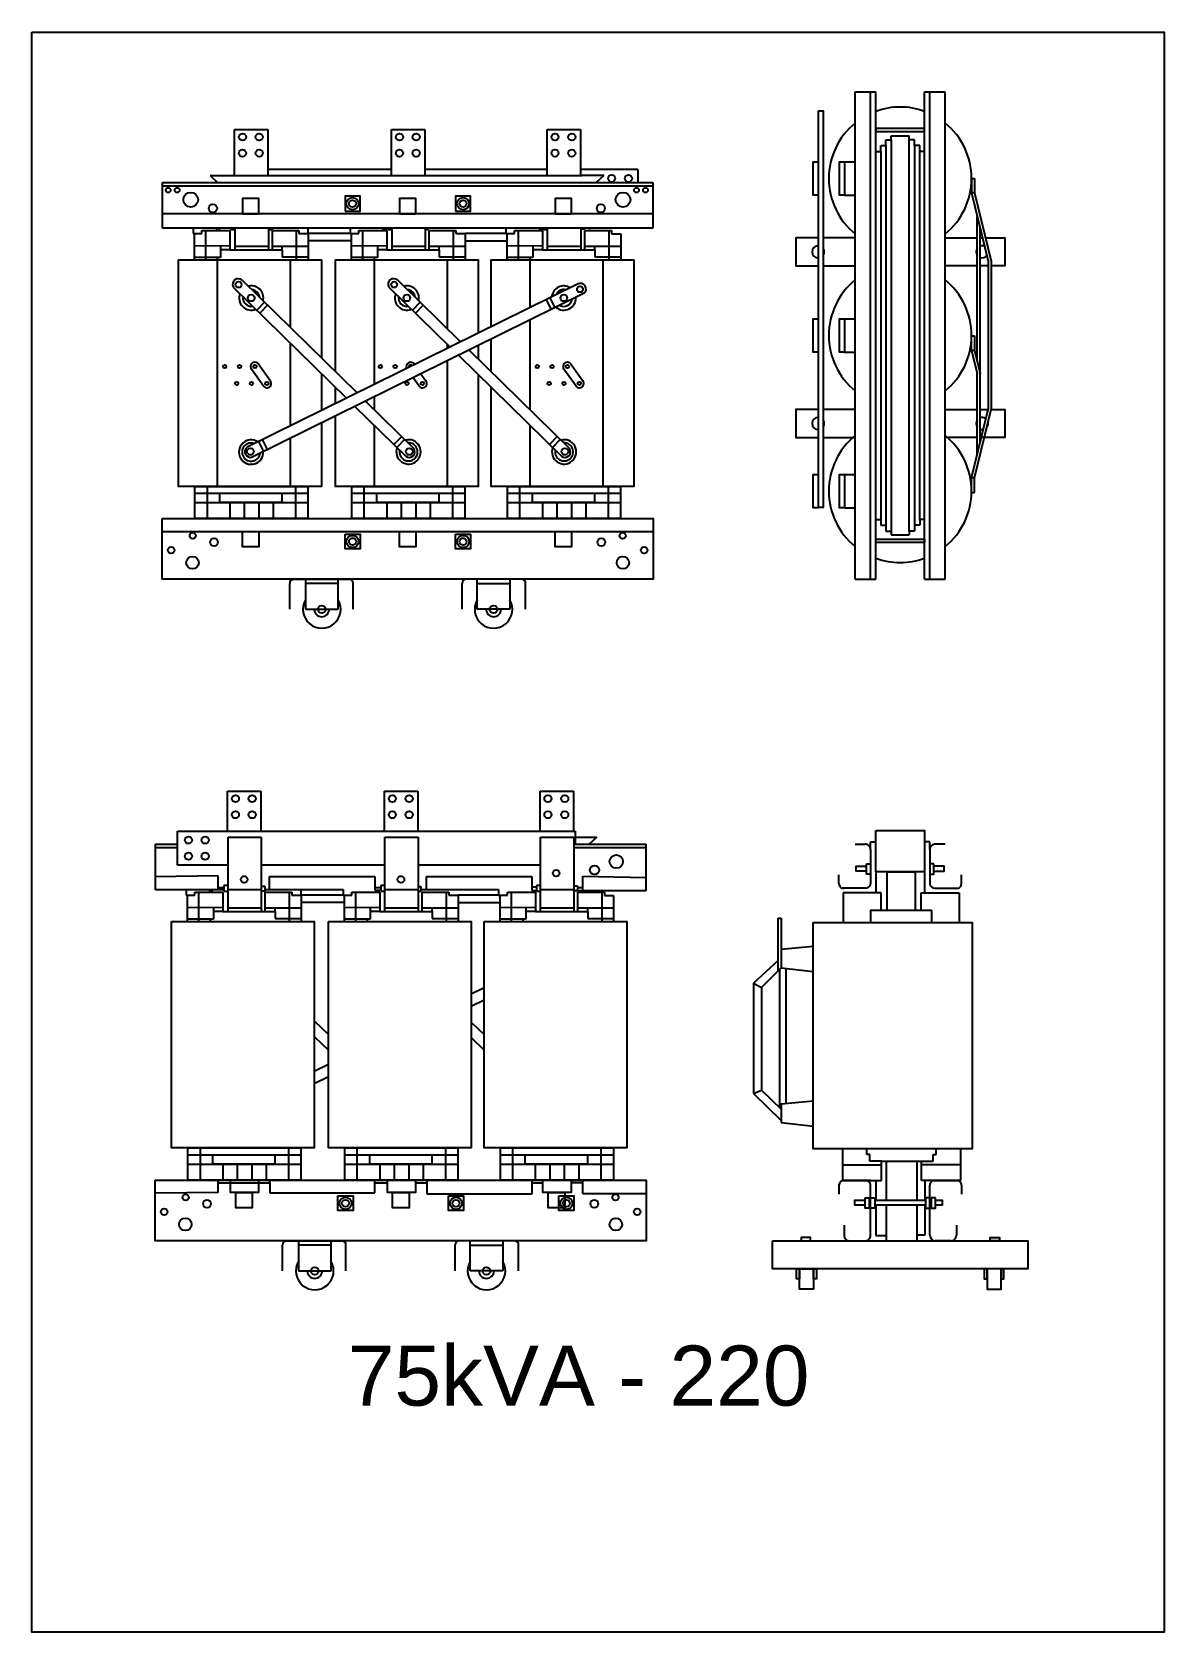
# Model space of a CAD drawing. Header units: millimetres. Extents: x 18098 to 54149, y 8095 to 18524.
# Drawn here: x 18098 to 20425, y 15236 to 18524 of the extents above; entities that cross this region are included whole.
import ezdxf

# ---------------------------------------------------------------- set-up
doc = ezdxf.new("R2010")
doc.units = ezdxf.units.MM
for name, color, linetype in [('BOBINA', 2, 'Continuous'), ('CULATRA', 1, 'Continuous'), ('DETALHE', 3, 'Continuous'), ('L1', 1, 'Continuous'), ('L2', 2, 'Continuous')]:
    doc.layers.add(name, color=color, linetype=linetype)
doc.styles.get("Standard").update_dxf_attribs({"font": 'arial.ttf'})

msp = doc.modelspace()

# ---------------------------------------------------------------- linework, layer by layer
at = {"layer": 'BOBINA'}
for points in [[(18692.7, 17720.2), (18692.7, 17589.9), (18399.1, 17589.9), (18399.1, 18055.6), (18692.7, 18055.6), (18692.7, 17853.9)], [(18721.6, 17825.6), (18721.6, 18055.6), (19015.2, 18055.6), (19015.2, 17904.7)], [(19041.4, 17917.7), (19041.4, 18055.6), (19335.1, 18055.6), (19335.1, 17589.9), (19041.4, 17589.9), (19041.4, 17721.6)], [(19041.4, 17825.6), (19041.4, 17892.2)], [(19015.2, 17879.3), (19015.2, 17851.3)], [(18692.7, 17822), (18692.7, 17791)], [(18692.7, 17791), (18692.7, 17745.6)], [(18721.6, 17759.9), (18721.6, 17793.7)], [(19015.2, 17819.3), (19015.2, 17734.5)], [(19041.4, 17721.6), (19041.4, 17793.7)], [(19015.2, 17734.5), (19015.2, 17589.9), (18721.6, 17589.9), (18721.6, 17734.5)]]:
    msp.add_lwpolyline(points, dxfattribs=at)
for points in [[(18384.6, 16695.9), (18678.2, 16695.9), (18678.2, 16230.2), (18384.6, 16230.2)], [(18707.1, 16695.9), (19000.7, 16695.9), (19000.7, 16230.2), (18707.1, 16230.2)], [(19027, 16695.9), (19320.6, 16695.9), (19320.6, 16230.2), (19027, 16230.2)], [(19703.3, 16693.4), (20030.6, 16693.4), (20030.6, 16228.6), (19703.3, 16228.6)]]:
    msp.add_lwpolyline(points, close=True, dxfattribs=at)
at = {"layer": 'CULATRA'}
for p, q in [((18463.8, 18228.4), (18479.4, 18214.6)), ((18836.9, 18241.2), (18582.9, 18241.2)), ((19156.7, 18241.2), (18905.4, 18241.2)), ((19343.3, 18241.2), (19225.3, 18241.2)), ((19273, 18228.4), (19228.9, 18228.4)), ((19273, 18228.4), (19257.4, 18214.6)), ((19343.3, 18241.2), (19343.3, 18214.6)), ((18366.4, 18120.4), (18366.4, 18214.6)), ((18366.4, 18214.6), (19373.7, 18214.6)), ((18366.4, 18207.7), (19373.7, 18207.7)), ((19373.7, 18214.6), (19373.7, 18120.4)), ((19373.7, 18150), (18366.4, 18150)), ((19373.7, 18120.4), (18366.4, 18120.4)), ((18429.3, 18120.4), (18429.3, 18109.4)), ((18477.4, 18120.4), (18477.4, 18115.4)), ((18482.3, 18120.4), (18482.3, 18115.4)), ((18506.9, 18120.4), (18506.9, 18117.8)), ((18506.9, 18117.8), (18515.3, 18117.8)), ((18590.8, 18117.4), (18583.8, 18117.4)), ((18590.8, 18120.4), (18590.8, 18117.4)), ((18665.5, 18109.4), (18665.5, 18121.1)), ((18751.8, 18120.4), (18751.8, 18109.4)), ((18817.4, 18120.4), (18817.4, 18119.7)), ((18817.4, 18119.7), (18829.4, 18119.7)), ((18829.4, 18120.4), (18829.4, 18117.8)), ((18829.4, 18117.8), (18837.9, 18117.8)), ((18911.6, 18120.4), (18911.6, 18117.2)), ((19071.6, 18121.1), (19071.6, 18109.4)), ((19139.7, 18120.4), (19139.7, 18119.3)), ((19139.7, 18119.3), (19149.2, 18119.3)), ((19149.2, 18120.4), (19149.2, 18117.8)), ((19149.2, 18117.8), (19157.7, 18117.8)), ((19233.4, 18118.1), (19226.1, 18118.1)), ((19233.4, 18120.4), (19233.4, 18118.1)), ((19244.3, 18118.2), (19244.3, 18120.4)), ((18429.3, 18109.4), (18432.2, 18109.4)), ((18751.8, 18109.4), (18665.5, 18109.4)), ((18665.5, 18094.9), (18754.7, 18094.9)), ((18751.8, 18109.4), (18754.7, 18109.4)), ((18911.6, 18117.2), (18906.3, 18117.2)), ((19071.6, 18109.4), (18988.1, 18109.4)), ((18988.1, 18094.2), (19074.5, 18094.2)), ((19071.6, 18109.4), (19074.5, 18109.4)), ((18478.6, 18055.6), (18478.6, 17589.9)), ((18628.6, 18055.6), (18628.6, 17916.7)), ((18801.1, 18055.6), (18801.1, 17840.1)), ((18951.2, 18055.6), (18951.2, 17914)), ((19121, 18055.6), (19121, 17956.9)), ((19271, 18055.6), (19271, 17589.9)), ((18511.7, 17999.3), (18744.5, 17771.2)), ((18529.7, 18013.5), (18766.2, 17781.9)), ((19220.3, 18005.9), (18540.2, 17670.4)), ((19233, 17986.7), (18550.8, 17650.2)), ((18831.5, 17999.3), (18957.2, 17876.1)), ((18849.6, 18013.5), (18978.9, 17886.8)), ((18575.8, 17968.4), (18559.8, 17952.1)), ((18582, 17962.3), (18566.1, 17946)), ((18895.6, 17968.4), (18879.7, 17952.1)), ((18901.8, 17962.3), (18885.9, 17946)), ((19154.7, 17973.4), (19164.8, 17953)), ((19162.4, 17977.3), (19172.6, 17956.8)), ((19121, 17931.4), (19121, 17747.7)), ((18628.6, 17884.7), (18628.6, 17728.3)), ((18951.2, 17882.1), (18951.2, 17873.1)), ((18974.5, 17859.2), (19186.1, 17652)), ((18996.2, 17869.9), (19202.4, 17667.9)), ((18573.7, 17795.6), (18548.8, 17830.7)), ((18562.6, 17842.2), (18587.9, 17806.6)), ((18801.1, 17840.1), (18801.1, 17799.1)), ((18882.4, 17842.2), (18884, 17840)), ((18951.2, 17847.7), (18951.2, 17730.9)), ((19216.1, 17795.6), (19191.2, 17830.7)), ((19205, 17842.2), (19230.3, 17806.6)), ((18893.5, 17795.6), (18881.1, 17813.1)), ((18897.4, 17821.2), (18907.7, 17806.6)), ((18783.5, 17765), (18882.6, 17667.9)), ((18785.7, 17766.1), (18785.7, 17762.9)), ((18801.1, 17773.7), (18801.1, 17747.7)), ((18628.6, 17728.3), (18628.6, 17714.1)), ((18761.8, 17754.3), (18866.3, 17652)), ((18951.2, 17730.9), (18951.2, 17589.9)), ((18801.1, 17715.8), (18801.1, 17589.9)), ((18857.9, 17692.1), (18841.9, 17675.8)), ((19121, 17715.8), (19121, 17682.3)), ((19177.7, 17692.1), (19161.7, 17675.8)), ((18563.6, 17682.1), (18573.8, 17661.7)), ((18571.2, 17685.9), (18581.4, 17665.5)), ((18628.6, 17688.6), (18628.6, 17589.9)), ((18863.9, 17686.2), (18848, 17669.9)), ((19121, 17682.3), (19121, 17589.9)), ((19183.7, 17686.2), (19167.8, 17669.9)), ((18365.3, 17497.3), (19374.9, 17497.3)), ((18660, 17398.9), (18660, 17337.3)), ((18727.3, 17337.3), (18727.3, 17398.9)), ((19012.9, 17337.3), (19012.9, 17398.9)), ((19080.2, 17398.9), (19080.2, 17337.3)), ((18727.3, 17390.5), (18660, 17390.5)), ((19012.9, 17390.5), (19080.2, 17390.5)), ((18660, 17337.3), (18727.3, 17337.3)), ((19080.2, 17337.3), (19012.9, 17337.3)), ((19214.4, 16881.5), (19214.4, 16854.9)), ((19214.4, 16868.7), (19258.6, 16868.7)), ((19258.6, 16868.7), (19242.9, 16854.9)), ((18351.9, 16760.7), (18351.9, 16854.9)), ((18351.9, 16854.9), (18396.9, 16854.9)), ((18351.9, 16848), (18396.9, 16848)), ((19211.7, 16854.9), (19359.3, 16854.9)), ((19211.7, 16848), (19359.3, 16848)), ((19359.3, 16854.9), (19359.3, 16758.5)), ((18569.3, 16811.9), (18823.4, 16811.9)), ((18891.8, 16811.9), (19143.2, 16811.9)), ((18351.9, 16788), (18480.1, 16790.2)), ((18480.1, 16790.2), (18480.1, 16760.7)), ((18500.8, 16769.3), (18492.4, 16769.3)), ((18492.4, 16769.3), (18492.4, 16758.1)), ((18585.9, 16761.4), (18585.9, 16788.1)), ((18585.9, 16788.1), (18802.9, 16788.1)), ((18802.9, 16788.1), (18802.9, 16760)), ((18823.4, 16769.3), (18814.9, 16769.3)), ((18814.9, 16769.3), (18814.9, 16758.1)), ((18908.6, 16761.4), (18908.6, 16787.8)), ((18908.6, 16787.8), (19125.3, 16787.8)), ((19125.3, 16787.8), (19125.3, 16759.6)), ((19143.2, 16769.3), (19134.7, 16769.3)), ((19134.7, 16769.3), (19134.7, 16758.1)), ((19229.8, 16758.5), (19229.8, 16788.9)), ((19229.8, 16788.9), (19359.3, 16785.8)), ((18492.4, 16760.7), (18351.9, 16760.7)), ((18414.8, 16760.7), (18414.8, 16749.7)), ((18414.8, 16749.7), (18417.7, 16749.7)), ((18462.9, 16760.7), (18462.9, 16755.7)), ((18467.8, 16760.7), (18467.8, 16755.7)), ((18480.1, 16765.6), (18492.4, 16765.6)), ((18492.4, 16758.1), (18500.8, 16758.1)), ((18569.3, 16768.3), (18576.3, 16768.3)), ((18576.3, 16757.7), (18569.3, 16757.7)), ((18576.3, 16768.3), (18576.3, 16757.7)), ((18576.3, 16761.4), (18737.3, 16761.4)), ((18651, 16749.7), (18651, 16761.4)), ((18737.3, 16749.7), (18651, 16749.7)), ((18737.3, 16761.4), (18737.3, 16749.7)), ((18737.3, 16749.7), (18740.2, 16749.7)), ((18802.9, 16765.6), (18814.9, 16765.6)), ((18802.9, 16760), (18814.9, 16760)), ((18814.9, 16758.1), (18823.4, 16758.1)), ((18891.8, 16767.9), (18897.2, 16767.9)), ((18897.2, 16757.5), (18891.8, 16757.5)), ((18897.2, 16767.9), (18897.2, 16757.5)), ((18897.2, 16761.4), (19057.1, 16761.4)), ((19057.1, 16749.7), (18973.6, 16749.7)), ((19057.1, 16761.4), (19057.1, 16749.7)), ((19057.1, 16749.7), (19060, 16749.7)), ((19134.7, 16766), (19125.3, 16766)), ((19125.3, 16759.6), (19134.7, 16759.6)), ((19134.7, 16758.1), (19143.2, 16758.1)), ((19211.7, 16769), (19218.9, 16769)), ((19218.9, 16758.4), (19211.7, 16758.4)), ((19218.9, 16769), (19218.9, 16758.4)), ((19218.9, 16765.7), (19229.8, 16765.7)), ((19359.3, 16758.5), (19219.5, 16758.5)), ((18651, 16735.2), (18740.2, 16735.2)), ((18973.6, 16734.5), (19060, 16734.5)), ((19764.1, 16228.6), (19764.1, 16163.1)), ((19813.9, 16217.1), (19813.9, 16228.6)), ((19820.3, 16217.1), (19813.9, 16217.1)), ((19820.3, 16203.4), (19820.3, 16217.1)), ((19949.9, 16203.4), (19949.9, 16217.1)), ((19949.9, 16217.1), (19956.3, 16217.1)), ((19956.3, 16217.1), (19956.3, 16228.6)), ((20006.1, 16228.6), (20006.1, 16163.1)), ((19764.1, 16195.8), (19844.1, 16195.8)), ((19844.1, 16203.4), (19820.3, 16203.4)), ((19844.1, 16163.1), (19844.1, 16203.4)), ((19844.1, 16203.4), (19926.1, 16203.4)), ((19853.5, 16203.4), (19853.5, 16123.3)), ((19916.5, 16203.4), (19916.5, 16123.3)), ((19926.1, 16163.1), (19926.1, 16203.4)), ((19926.1, 16203.4), (19949.9, 16203.4)), ((20006.1, 16195.8), (19926.1, 16195.8)), ((18480.6, 16138.8), (18480.6, 16164)), ((18480.6, 16158.4), (18505.7, 16158.4)), ((18505.7, 16158.4), (18586.9, 16158.4)), ((18586.9, 16158.4), (18586.9, 16164)), ((18586.9, 16158.4), (18586.9, 16138)), ((18802.3, 16138), (18802.3, 16164)), ((18802.3, 16158.6), (18828.3, 16158.6)), ((18886.3, 16158.9), (18909.6, 16158.9)), ((18909.6, 16164), (18909.6, 16135.7)), ((19125.7, 16135.7), (19125.7, 16164)), ((19125.7, 16158.5), (19148.1, 16158.5)), ((19206.1, 16159.1), (19230, 16159.1)), ((19230, 16136.9), (19230, 16164)), ((19832.5, 16163.1), (19832.5, 16123.3)), ((19933.7, 16123.3), (19933.7, 16163.1)), ((18480.6, 16138.8), (18350.9, 16137.6)), ((18586.9, 16138), (18802.3, 16138)), ((18909.6, 16135.7), (19125.7, 16135.7)), ((19230, 16136.9), (19360.4, 16136.9)), ((19832.5, 16112.8), (19832.5, 16050.3)), ((19853.5, 16112.8), (19853.5, 16039.4)), ((19916.5, 16112.8), (19916.5, 16039.4)), ((19933.7, 16052), (19933.7, 16112.8)), ((19832.5, 16050.3), (19853.5, 16050.3)), ((19916.5, 16052), (19933.7, 16052)), ((18645.5, 16039.2), (18645.5, 15977.6)), ((18712.8, 16030.8), (18645.5, 16030.8)), ((18712.8, 15977.6), (18712.8, 16039.2)), ((18998.5, 15977.6), (18998.5, 16039.2)), ((18998.5, 16030.8), (19065.7, 16030.8)), ((19065.7, 16039.2), (19065.7, 15977.6)), ((18645.5, 15977.6), (18712.8, 15977.6)), ((19065.7, 15977.6), (18998.5, 15977.6))]:
    msp.add_line(p, q, dxfattribs=at)
for points in [[(18741.3, 18155.7), (18772.3, 18155.7), (18772.3, 18186), (18741.3, 18186)], [(18968.4, 18155.7), (18999.4, 18155.7), (18999.4, 18186), (18968.4, 18186)], [(18365.3, 17523.7), (19374.9, 17523.7), (19374.9, 17398.9), (18365.3, 17398.9)], [(18741.3, 17491.5), (18772.3, 17491.5), (18772.3, 17461.2), (18741.3, 17461.2)], [(18968.4, 17491.5), (18999.4, 17491.5), (18999.4, 17461.2), (18968.4, 17461.2)], [(18350.9, 16164), (19360.4, 16164), (19360.4, 16039.2), (18350.9, 16039.2)], [(18726.8, 16131.8), (18757.8, 16131.8), (18757.8, 16101.5), (18726.8, 16101.5)], [(18953.9, 16131.8), (18984.9, 16131.8), (18984.9, 16101.5), (18953.9, 16101.5)], [(19180.8, 16131.8), (19211.8, 16131.8), (19211.8, 16101.5), (19180.8, 16101.5)], [(19678.9, 16039.4), (19698, 16039.4), (19698, 16046.6), (19678.9, 16046.6)], [(20086.3, 16039.4), (20067.2, 16039.4), (20067.2, 16046.6), (20086.3, 16046.6)], [(19620.2, 16039.4), (20145, 16039.4), (20145, 15982.2), (19620.2, 15982.2)], [(19669.3, 15982.2), (19675.3, 15982.2), (19675.3, 15961.2), (19669.3, 15961.2)], [(19675.3, 15982.2), (19704.3, 15982.2), (19704.3, 15940.2), (19675.3, 15940.2)], [(19704.3, 15982.2), (19710.2, 15982.2), (19710.2, 15961.2), (19704.3, 15961.2)], [(20060.9, 15982.2), (20055, 15982.2), (20055, 15961.2), (20060.9, 15961.2)], [(20089.9, 15982.2), (20060.9, 15982.2), (20060.9, 15940.2), (20089.9, 15940.2)], [(20095.8, 15982.2), (20089.9, 15982.2), (20089.9, 15961.2), (20095.8, 15961.2)]]:
    msp.add_lwpolyline(points, close=True, dxfattribs=at)
for points in [[(19713.6, 18100.6), (19667.7, 18100.6), (19667.7, 18043.4), (19713.6, 18043.4)], [(19789.8, 18100.6), (19724.6, 18100.6)], [(19975.1, 18100.6), (20040.7, 18100.6)], [(20046.8, 18100.6), (20051.6, 18100.6)], [(20057.7, 18100.6), (20097.2, 18100.6), (20097.2, 18043.4), (20069.3, 18043.4)], [(19724.6, 18043.4), (19789.8, 18043.4)], [(20040.7, 18043.4), (19975.1, 18043.4)], [(20063.2, 18043.4), (20046.8, 18043.4)], [(19713.6, 17747.7), (19667.7, 17747.7), (19667.7, 17690.5), (19713.6, 17690.5)], [(19789.8, 17747.7), (19724.6, 17747.7)], [(19975.1, 17747.7), (20040.7, 17747.7)], [(20046.8, 17747.7), (20063.2, 17747.7)], [(20069.3, 17747.7), (20097.2, 17747.7), (20097.2, 17690.5), (20046.8, 17690.5)], [(19724.6, 17690.5), (19789.8, 17690.5)], [(20040.7, 17690.5), (19975.1, 17690.5)]]:
    msp.add_lwpolyline(points, dxfattribs=at)
for centre, radius in [((18377.9, 18198.5), 4.92), ((18396.3, 18198.5), 4.92), ((18424.2, 18178.9), 15.2), ((18756.8, 18170.9), 12.5), ((18983.9, 18170.9), 12.5), ((19312.6, 18178.9), 15.2), ((19340.5, 18198.5), 4.92), ((19359, 18198.5), 4.92), ((18469.7, 18161.3), 8.51), ((18756.8, 18170.9), 7.25), ((18983.9, 18170.9), 7.25), ((19267.1, 18161.3), 8.51), ((18522.5, 18004.4), 6.16), ((18842.4, 18004.4), 6.16), ((19224.3, 17994.9), 6.16), ((18548.6, 17977), 6.86), ((18868.4, 17977), 6.86), ((19191, 17977), 6.86), ((18494.1, 17836), 3.53), ((18524.4, 17836), 3.53), ((18556.1, 17836), 3.53), ((18813.9, 17836), 3.53), ((18844.3, 17836), 3.53), ((19136.5, 17836), 3.53), ((19166.8, 17836), 3.53), ((19198.5, 17836), 3.53), ((18518.6, 17801.4), 3.53), ((18548.9, 17801.4), 3.53), ((18580.6, 17801.4), 3.53), ((18868.7, 17801.4), 3.53), ((18900.4, 17801.4), 3.53), ((19160.9, 17801.4), 3.53), ((19191.3, 17801.4), 3.53), ((19223, 17801.4), 3.53), ((18547, 17661.5), 7.07), ((18873.4, 17661.5), 7.07), ((19193.2, 17661.5), 7.07), ((18428.4, 17488.4), 6.38), ((19311.8, 17488.4), 6.38), ((18384, 17458.9), 6.71), ((18472.1, 17475.3), 8.06), ((18756.8, 17476.4), 12.5), ((18756.8, 17476.4), 7.25), ((18983.9, 17476.4), 12.5), ((18983.9, 17476.4), 7.25), ((19268.2, 17475.3), 8.06), ((19356.2, 17458.9), 6.71), ((18427.7, 17433), 12.8), ((19312.5, 17433), 12.8), ((18693.6, 17337.3), 7.97), ((19046.6, 17337.3), 7.97), ((19254.2, 16801.4), 9.36), ((19298.9, 16818.9), 13.7), ((18533.8, 16782.2), 6.82), ((18856.3, 16782.2), 6.82), ((19175.3, 16795), 6.82), ((18413.9, 16128.7), 6.38), ((18457.6, 16115.6), 8.06), ((18742.3, 16116.6), 12.5), ((18742.3, 16116.6), 7.25), ((18969.4, 16116.6), 12.5), ((18969.4, 16116.6), 7.25), ((19196.3, 16116.6), 12.5), ((19196.3, 16116.6), 7.25), ((19253.7, 16115.6), 8.06), ((19297.3, 16128.7), 6.38), ((18369.5, 16099.2), 6.71), ((18413.2, 16073.3), 12.8), ((19298, 16073.3), 12.8), ((19341.7, 16099.2), 6.71), ((18679.1, 15977.6), 7.97), ((19032.1, 15977.6), 7.97)]:
    msp.add_circle(centre, radius, dxfattribs=at)
for centre, radius, start, end in [((18521.8, 18005.1), 11.6, 46.642, 210.024), ((18548.6, 17977), 24.9, 159.0021, 292.1868), ((18548.6, 17977), 24.9, 159.0021, 292.1868), ((18548.6, 17977), 24.9, 346.7722, 104.4167), ((18548.6, 17977), 24.9, 346.7722, 104.4167), ((18548.6, 17977), 17.2, 4.2638, 86.9251), ((18841.6, 18005.1), 11.6, 46.642, 210.024), ((18868.4, 17977), 24.9, 159.0021, 292.1868), ((18868.4, 17977), 24.9, 159.0021, 292.1868), ((18868.4, 17977), 24.9, 346.7722, 104.4167), ((18868.4, 17977), 24.9, 346.7722, 104.4167), ((18868.4, 17977), 17.2, 4.2638, 86.9251), ((19191, 17977), 24.9, 57.4747, 175.1192), ((19191, 17977), 24.9, 57.4747, 175.1192), ((19191, 17977), 17.2, 74.9663, 157.6276), ((19225.2, 17995.3), 11.6, 311.8674, 115.2494), ((18548.6, 17977), 17.2, 170.7808, 280.4081), ((18868.4, 17977), 17.2, 170.7808, 280.4081), ((19191, 17977), 24.9, 229.7046, 2.8893), ((19191, 17977), 24.9, 229.7046, 2.8893), ((19191, 17977), 17.2, 241.4833, 351.1106), ((18556.1, 17836), 9, 26.9095, 215.3387), ((18876, 17836), 9, 26.9095, 205.7743), ((18876, 17836), 3.53, 27.4774, 205.0295), ((19198.5, 17836), 9, 26.9095, 215.3387), ((18580.6, 17801.4), 9, 210.637, 35.4323), ((18900.4, 17801.4), 9, 210.637, 35.4323), ((19223, 17801.4), 9, 210.637, 35.4323), ((18548.3, 17660.3), 25.1, 56.8542, 2.7277), ((18548.3, 17660.3), 18.7, 69.111, 353.8189), ((18546.8, 17661), 11.5, 124.871, 290.4644), ((18871.8, 17660.8), 25.1, 159.3603, 105.2339), ((18871.8, 17660.8), 18.7, 168.2691, 92.9771), ((18873.4, 17661), 11.5, 231.6236, 37.217), ((19191.6, 17660.8), 25.1, 159.3603, 105.2339), ((19191.6, 17660.8), 18.7, 168.2691, 92.9771), ((19193.3, 17661), 11.5, 231.6236, 37.217), ((18693.6, 17337.3), 38.8, 150.1435, 29.8565), ((18693.6, 17337.3), 15.3, 180, 0), ((19046.6, 17337.3), 38.8, 150.1435, 29.8565), ((19046.6, 17337.3), 15.3, 180, 0), ((18679.1, 15977.6), 38.8, 150.1435, 29.8565), ((19032.1, 15977.6), 38.8, 150.1435, 29.8565), ((18679.1, 15977.6), 15.3, 180, 0), ((19032.1, 15977.6), 15.3, 180, 0)]:
    msp.add_arc(centre, radius, start, end, dxfattribs=at)
at = {"layer": 'DETALHE'}
for p, q in [((18634.4, 17398.9), (18751, 17398.9)), ((19105.8, 17398.9), (18989.3, 17398.9)), ((18627.6, 17337.8), (18627.6, 17390.6)), ((18757.8, 17337.8), (18757.8, 17390.6)), ((18982.4, 17337.8), (18982.4, 17390.6)), ((19112.6, 17337.8), (19112.6, 17390.6)), ((19789.8, 16854.9), (19810.7, 16854.9)), ((19821.7, 16843.3), (19821.7, 16773.2)), ((19943.1, 16843.3), (19943.1, 16773.2)), ((19975.1, 16854.9), (19954.1, 16854.9)), ((19756.6, 16773.2), (19756.6, 16791.7)), ((20008.3, 16773.2), (20008.3, 16791.7)), ((19811.2, 16764), (19764.1, 16764)), ((19953.6, 16764), (20000.7, 16764)), ((19756.6, 16153.9), (19756.6, 16135.4)), ((19764.1, 16163.1), (19844.1, 16163.1)), ((19821.7, 16163.1), (19764.1, 16163.1)), ((19821.7, 16051), (19821.7, 16153.9)), ((20006.1, 16163.1), (19926.1, 16163.1)), ((20001, 16163.1), (19926.1, 16163.1)), ((19943.5, 16163.1), (20001, 16163.1)), ((19943.5, 16051), (19943.5, 16153.9)), ((20008.6, 16153.9), (20008.6, 16135.4)), ((19767.1, 16071.5), (19767.1, 16051)), ((19998, 16071.5), (19998, 16051)), ((18613.1, 15978.1), (18613.1, 16030.9)), ((18619.9, 16039.2), (18736.5, 16039.2)), ((18743.3, 15978.1), (18743.3, 16030.9)), ((18967.9, 15978.1), (18967.9, 16030.9)), ((19091.3, 16039.2), (18974.8, 16039.2)), ((19098.1, 15978.1), (19098.1, 16030.9)), ((19778.1, 16039.4), (19810.7, 16039.4)), ((19987.1, 16039.4), (19954.4, 16039.4))]:
    msp.add_line(p, q, dxfattribs=at)
for centre, radius, start, end in [((18636.1, 17390.6), 8.47, 101.207, 180), ((18749.3, 17390.6), 8.47, 0, 78.793), ((18990.9, 17390.6), 8.47, 101.207, 180), ((19104.1, 17390.6), 8.47, 0, 78.793), ((19810.1, 16843.3), 11.6, 0, 93.3125), ((19954.8, 16843.3), 11.6, 86.6875, 180), ((19765.9, 16773.2), 9.28, 180, 277.5762), ((19811.2, 16774.6), 10.6, 269.8365, 352.5873), ((19953.6, 16774.6), 10.6, 187.4127, 270.1635), ((19999, 16773.2), 9.28, 262.4238, 0), ((19765.9, 16153.9), 9.28, 82.4238, 180), ((19812.4, 16153.9), 9.28, 0, 97.5762), ((19952.7, 16153.9), 9.28, 82.4238, 180), ((19999.3, 16153.9), 9.28, 0, 97.5762), ((19778.7, 16051), 11.6, 180, 273.3125), ((19810.1, 16051), 11.6, 266.6875, 0), ((19955.1, 16051), 11.6, 180, 273.3125), ((19986.4, 16051), 11.6, 266.6875, 0), ((18621.6, 16030.9), 8.47, 101.207, 180), ((18734.8, 16030.9), 8.47, 0, 78.793), ((18976.4, 16030.9), 8.47, 101.207, 180), ((19089.7, 16030.9), 8.47, 0, 78.793)]:
    msp.add_arc(centre, radius, start, end, dxfattribs=at)
at = {"layer": 'L1'}
for p, q in [((19789.8, 17399.5), (19789.8, 18400.7)), ((19789.8, 18400.7), (19832.2, 18400.7)), ((19821.7, 17399.5), (19821.7, 18400.7)), ((19832.2, 17399.5), (19832.2, 18400.7)), ((19932.6, 17399.5), (19932.6, 18400.7)), ((19932.6, 18400.7), (19975.1, 18400.7)), ((19943.1, 17399.5), (19943.1, 18400.7)), ((19975.1, 17399.5), (19975.1, 18400.7)), ((18514.4, 18228.4), (18514.4, 18323.5)), ((18514.4, 18323.5), (18582.9, 18323.5)), ((18582.9, 18323.5), (18582.9, 18228.4)), ((18836.9, 18228.4), (18836.9, 18323.5)), ((18836.9, 18323.5), (18905.4, 18323.5)), ((18905.4, 18323.5), (18905.4, 18228.4)), ((19156.7, 18228.4), (19156.7, 18323.5)), ((19156.7, 18323.5), (19225.3, 18323.5)), ((19225.3, 18323.5), (19225.3, 18228.4)), ((19842.4, 18278.3), (19842.4, 18290.3)), ((19842.4, 18290.3), (19853.2, 18290.3)), ((19853.2, 18290.3), (19853.2, 18302.3)), ((19853.2, 18302.3), (19864, 18302.3)), ((19853.2, 18290.3), (19853.2, 17509.8)), ((19864, 18302.3), (19864, 18309.9)), ((19864, 18309.9), (19900.9, 18309.9)), ((19864, 18302.3), (19864, 17497.8)), ((19900.9, 18302.3), (19900.9, 18309.9)), ((19911.7, 18302.3), (19900.9, 18302.3)), ((19900.9, 17497.8), (19900.9, 18302.3)), ((19911.7, 18290.3), (19911.7, 18302.3)), ((19922.5, 18290.3), (19911.7, 18290.3)), ((19911.7, 18290.3), (19911.7, 17509.8)), ((19922.5, 18278.3), (19922.5, 18290.3)), ((19768.3, 18256.8), (19789.8, 18256.8)), ((19832, 18278.3), (19842.4, 18278.3)), ((19842.4, 18278.3), (19842.4, 17521.9)), ((19932.8, 18278.3), (19922.5, 18278.3)), ((19922.5, 17521.9), (19922.5, 18278.3)), ((18463.8, 18228.4), (19228.9, 18228.4)), ((20029.2, 18222.6), (20029.2, 18193.1)), ((20029.2, 18222.6), (20035.3, 18222.6)), ((20035.3, 18222.6), (20035.3, 18193.1)), ((19768.3, 18188.4), (19789.8, 18188.4)), ((20029.2, 18193.1), (20063.2, 18052.6)), ((20035.3, 18193.1), (20029.2, 18193.1)), ((20035.3, 18193.1), (20069.3, 18052.4)), ((18515.3, 18076.2), (18515.3, 18120.4)), ((18583.8, 18120.4), (18583.8, 18076.2)), ((18837.9, 18076.2), (18837.9, 18120.4)), ((18906.3, 18120.4), (18906.3, 18076.2)), ((19157.7, 18076.2), (19157.7, 18120.4)), ((19226.1, 18120.4), (19226.1, 18076.2)), ((20040.7, 17847.2), (20040.7, 18144.5)), ((20046.8, 17821.8), (20046.8, 18120.2)), ((18432.2, 18055.6), (18432.2, 18109.4)), ((18432.2, 18109.4), (18447.2, 18109.4)), ((18432.2, 18083.9), (18504.7, 18085.1)), ((18447.2, 18109.4), (18447.2, 18115.4)), ((18447.2, 18115.4), (18504.7, 18115.4)), ((18447.2, 18109.4), (18447.2, 18109.4)), ((18454.7, 18115.4), (18454.7, 18055.6)), ((18485.2, 18084.7), (18485.2, 18060.4)), ((18504.7, 18115.4), (18504.7, 18109.4)), ((18504.7, 18109.4), (18504.7, 18076.2)), ((18592, 18076.2), (18592, 18115.7)), ((18592, 18115.7), (18646.6, 18115.7)), ((18641.1, 18115.7), (18641.1, 18055.6)), ((18646.6, 18115.7), (18646.6, 18109.4)), ((18646.6, 18109.4), (18665.5, 18109.4)), ((18665.5, 18109.4), (18665.5, 18055.6)), ((18754.7, 18055.6), (18754.7, 18109.4)), ((18754.7, 18109.4), (18769.8, 18109.4)), ((18754.7, 18083.9), (18827.3, 18085.1)), ((18769.8, 18109.4), (18769.8, 18115.4)), ((18769.8, 18115.4), (18827.3, 18115.4)), ((18769.8, 18109.4), (18769.8, 18109.4)), ((18777.3, 18115.4), (18777.3, 18055.6)), ((18807.8, 18084.7), (18807.8, 18060.4)), ((18827.3, 18115.4), (18827.3, 18109.4)), ((18827.3, 18109.4), (18827.3, 18076.2)), ((18914.5, 18073.9), (18914.5, 18115.7)), ((18914.5, 18115.7), (18969.2, 18115.7)), ((18963.6, 18115.7), (18963.6, 18055.6)), ((18969.2, 18115.7), (18969.2, 18109.4)), ((18969.2, 18109.4), (18988.1, 18109.4)), ((18988.1, 18109.4), (18988.1, 18055.6)), ((19074.5, 18055.6), (19074.5, 18109.4)), ((19074.5, 18109.4), (19089.6, 18109.4)), ((19074.5, 18083.9), (19147.1, 18085.1)), ((19089.6, 18109.4), (19089.6, 18115.4)), ((19089.6, 18115.4), (19147.1, 18115.4)), ((19089.6, 18109.4), (19089.6, 18109.4)), ((19097.1, 18115.4), (19097.1, 18055.6)), ((19127.6, 18084.7), (19127.6, 18060.4)), ((19147.1, 18115.4), (19147.1, 18109.4)), ((19147.1, 18109.4), (19147.1, 18076.2)), ((19234.3, 18073.9), (19234.3, 18115.7)), ((19234.3, 18115.7), (19289, 18115.7)), ((19283.4, 18115.7), (19283.4, 18055.6)), ((19289, 18115.7), (19289, 18108.8)), ((19289, 18108.8), (19307.9, 18108.8)), ((19307.9, 18108.8), (19307.9, 18055.6)), ((18485.2, 18060.4), (18432.2, 18060.4)), ((18478.6, 18060.4), (18478.6, 18055.6)), ((18504.7, 18076.2), (18485.2, 18076.2)), ((18504.7, 18076.2), (18612.3, 18076.2)), ((18515.3, 18083.7), (18583.8, 18083.7)), ((18592, 18083.8), (18665.5, 18083.8)), ((18612.3, 18076.2), (18612.3, 18083.8)), ((18612.3, 18076.2), (18612.3, 18061.6)), ((18612.3, 18061.6), (18665.5, 18061.6)), ((18807.8, 18060.4), (18754.7, 18060.4)), ((18801.1, 18060.4), (18801.1, 18055.6)), ((18827.3, 18076.2), (18807.8, 18076.2)), ((18827.3, 18076.2), (18934.8, 18076.2)), ((18837.9, 18083.7), (18906.3, 18083.7)), ((18914.5, 18083.8), (18988.1, 18083.8)), ((18934.8, 18076.2), (18934.8, 18083.8)), ((18934.8, 18076.2), (18934.8, 18061.6)), ((18934.8, 18061.6), (18988.1, 18061.6)), ((19127.6, 18060.4), (19074.5, 18060.4)), ((19121, 18060.4), (19121, 18055.6)), ((19147.1, 18076.2), (19127.6, 18076.2)), ((19147.1, 18076.2), (19254.7, 18076.2)), ((19157.7, 18083.7), (19226.1, 18083.7)), ((19234.3, 18083.8), (19307.9, 18083.8)), ((19254.7, 18076.2), (19254.7, 18083.8)), ((19254.7, 18076.2), (19254.7, 18061.6)), ((19254.7, 18061.6), (19307.9, 18061.6)), ((20063.2, 18052.6), (20063.2, 17747.6)), ((20069.3, 18052.4), (20069.3, 17747.8)), ((19768.3, 17934.3), (19789.8, 17934.3)), ((20029.2, 17869.4), (20029.2, 17898.9)), ((20029.2, 17898.9), (20035.3, 17898.9)), ((20035.3, 17898.9), (20035.3, 17869.4)), ((19768.3, 17865.8), (19789.8, 17865.8)), ((20029.2, 17869.4), (20040.7, 17821.9)), ((20035.3, 17869.4), (20029.2, 17869.4)), ((20035.3, 17869.4), (20046.8, 17821.8)), ((20040.7, 17654.5), (20040.7, 17821.9)), ((20046.8, 17680), (20046.8, 17821.8)), ((20029.2, 17607.1), (20063.2, 17747.6)), ((20035.3, 17607.1), (20069.3, 17747.8)), ((19768.3, 17614.5), (19789.8, 17614.5)), ((20029.2, 17577.5), (20029.2, 17607.1)), ((20035.3, 17607.1), (20029.2, 17607.1)), ((20035.3, 17577.5), (20035.3, 17607.1)), ((18432.8, 17576), (18665.2, 17576)), ((18755.4, 17576), (18987.7, 17576)), ((19075.2, 17576), (19307.6, 17576)), ((20029.2, 17577.5), (20035.3, 17577.5)), ((18432.8, 17556.8), (18665.2, 17556.8)), ((18504.5, 17556.8), (18504.5, 17523.7)), ((18534.3, 17556.8), (18534.3, 17523.7)), ((18564.1, 17556.8), (18564.1, 17523.7)), ((18593.9, 17556.8), (18593.9, 17523.7)), ((18755.4, 17556.8), (18987.7, 17556.8)), ((18827, 17556.8), (18827, 17523.7)), ((18856.9, 17556.8), (18856.9, 17523.7)), ((18886.7, 17556.8), (18886.7, 17523.7)), ((18916.5, 17556.8), (18916.5, 17523.7)), ((19075.2, 17556.8), (19307.6, 17556.8)), ((19146.9, 17556.8), (19146.9, 17523.7)), ((19176.7, 17556.8), (19176.7, 17523.7)), ((19206.5, 17556.8), (19206.5, 17523.7)), ((19236.3, 17556.8), (19236.3, 17523.7)), ((19768.3, 17546), (19789.8, 17546)), ((19832, 17521.9), (19842.4, 17521.9)), ((19842.4, 17521.9), (19842.4, 17509.8)), ((19842.4, 17509.8), (19853.2, 17509.8)), ((19853.2, 17509.8), (19853.2, 17497.8)), ((19853.2, 17497.8), (19864, 17497.8)), ((19864, 17497.8), (19864, 17490.2)), ((19900.9, 17497.8), (19900.9, 17490.2)), ((19911.7, 17497.8), (19900.9, 17497.8)), ((19922.5, 17509.8), (19911.7, 17509.8)), ((19911.7, 17509.8), (19911.7, 17497.8)), ((19932.8, 17521.9), (19922.5, 17521.9)), ((19922.5, 17521.9), (19922.5, 17509.8)), ((19864, 17490.2), (19900.9, 17490.2)), ((19789.8, 17399.5), (19832.2, 17399.5)), ((19932.6, 17399.5), (19975.1, 17399.5)), ((18499.9, 16881.5), (18499.9, 16963.8)), ((18499.9, 16963.8), (18568.4, 16963.8)), ((18568.4, 16963.8), (18568.4, 16881.5)), ((18822.4, 16881.5), (18822.4, 16963.8)), ((18822.4, 16963.8), (18891, 16963.8)), ((18891, 16963.8), (18891, 16881.5)), ((19142.2, 16881.5), (19142.2, 16963.8)), ((19142.2, 16963.8), (19210.8, 16963.8)), ((19210.8, 16963.8), (19210.8, 16881.5)), ((18396.9, 16811.1), (18396.9, 16881.5)), ((18396.9, 16881.5), (19214.4, 16881.5)), ((18500.8, 16716.5), (18500.8, 16868.7)), ((18500.8, 16868.7), (18569.3, 16868.7)), ((18569.3, 16868.7), (18569.3, 16716.5)), ((18823.4, 16716.5), (18823.4, 16868.7)), ((18823.4, 16868.7), (18891.8, 16868.7)), ((18891.8, 16868.7), (18891.8, 16716.5)), ((19143.2, 16716.5), (19143.2, 16868.7)), ((19143.2, 16868.7), (19211.7, 16868.7)), ((19211.7, 16868.7), (19211.7, 16716.5)), ((19821.7, 16843.3), (19821.7, 16859.6)), ((19821.7, 16859.6), (19832.2, 16859.6)), ((19943.1, 16859.6), (19932.6, 16859.6)), ((19943.1, 16843.3), (19943.1, 16859.6)), ((18500.8, 16811.1), (18396.9, 16811.1)), ((19832.2, 16797.5), (19832.2, 16754.7)), ((19932.6, 16797.5), (19932.6, 16754.7)), ((18417.7, 16695.9), (18417.7, 16749.7)), ((18417.7, 16749.7), (18432.7, 16749.7)), ((18432.7, 16749.7), (18432.7, 16755.7)), ((18432.7, 16755.7), (18490.3, 16755.7)), ((18432.7, 16749.7), (18432.7, 16749.7)), ((18440.3, 16755.7), (18440.3, 16695.9)), ((18490.3, 16755.7), (18490.3, 16749.7)), ((18490.3, 16749.7), (18490.3, 16716.5)), ((18500.8, 16761.4), (18569.3, 16761.4)), ((18577.5, 16716.5), (18577.5, 16756)), ((18577.5, 16756), (18632.2, 16756)), ((18626.6, 16756), (18626.6, 16695.9)), ((18632.2, 16756), (18632.2, 16749.7)), ((18632.2, 16749.7), (18651, 16749.7)), ((18651, 16749.7), (18651, 16695.9)), ((18740.2, 16695.9), (18740.2, 16749.7)), ((18740.2, 16749.7), (18755.3, 16749.7)), ((18755.3, 16749.7), (18755.3, 16755.7)), ((18755.3, 16755.7), (18812.8, 16755.7)), ((18755.3, 16749.7), (18755.3, 16749.7)), ((18762.8, 16755.7), (18762.8, 16695.9)), ((18812.8, 16755.7), (18812.8, 16749.7)), ((18812.8, 16749.7), (18812.8, 16716.5)), ((18823.4, 16761.4), (18891.8, 16761.4)), ((18900, 16714.2), (18900, 16756)), ((18900, 16756), (18954.7, 16756)), ((18949.1, 16756), (18949.1, 16695.9)), ((18954.7, 16756), (18954.7, 16749.7)), ((18954.7, 16749.7), (18973.6, 16749.7)), ((18973.6, 16749.7), (18973.6, 16695.9)), ((19060, 16695.9), (19060, 16749.7)), ((19060, 16749.7), (19075.1, 16749.7)), ((19075.1, 16749.7), (19075.1, 16755.7)), ((19075.1, 16755.7), (19132.6, 16755.7)), ((19075.1, 16749.7), (19075.1, 16749.7)), ((19082.6, 16755.7), (19082.6, 16695.9)), ((19132.6, 16755.7), (19132.6, 16749.7)), ((19132.6, 16749.7), (19132.6, 16716.5)), ((19143.2, 16761.4), (19211.7, 16761.4)), ((19219.8, 16714.2), (19219.8, 16756)), ((19219.8, 16756), (19274.5, 16756)), ((19268.9, 16756), (19268.9, 16695.9)), ((19274.5, 16756), (19274.5, 16749.1)), ((19274.5, 16749.1), (19293.4, 16749.1)), ((19293.4, 16749.1), (19293.4, 16695.9)), ((19843.1, 16754.7), (19765.2, 16754.7)), ((19765.2, 16754.7), (19765.2, 16693.4)), ((19843.1, 16718.4), (19843.1, 16754.7)), ((19925.6, 16718.4), (19925.6, 16754.7)), ((19925.6, 16754.7), (20003.5, 16754.7)), ((20003.5, 16754.7), (20003.5, 16693.4)), ((18417.7, 16724.2), (18490.3, 16725.4)), ((18470.7, 16725), (18470.7, 16700.7)), ((18490.3, 16716.5), (18470.7, 16716.5)), ((18490.3, 16716.5), (18597.8, 16716.5)), ((18500.8, 16724), (18569.3, 16724)), ((18577.5, 16724), (18651, 16724)), ((18597.8, 16716.5), (18597.8, 16724)), ((18597.8, 16716.5), (18597.8, 16701.9)), ((18740.2, 16724.2), (18812.8, 16725.4)), ((18793.3, 16725), (18793.3, 16700.7)), ((18812.8, 16716.5), (18793.3, 16716.5)), ((18812.8, 16716.5), (18920.3, 16716.5)), ((18823.4, 16724), (18891.8, 16724)), ((18900, 16724), (18973.6, 16724)), ((18920.3, 16716.5), (18920.3, 16724)), ((18920.3, 16716.5), (18920.3, 16701.9)), ((19060, 16724.2), (19132.6, 16725.4)), ((19113.1, 16725), (19113.1, 16700.7)), ((19132.6, 16716.5), (19113.1, 16716.5)), ((19132.6, 16716.5), (19240.2, 16716.5)), ((19143.2, 16724), (19211.7, 16724)), ((19219.8, 16724), (19293.4, 16724)), ((19240.2, 16716.5), (19240.2, 16724)), ((19240.2, 16716.5), (19240.2, 16701.9)), ((18470.7, 16700.7), (18417.7, 16700.7)), ((18464.1, 16700.7), (18464.1, 16695.9)), ((18597.8, 16701.9), (18651, 16701.9)), ((18793.3, 16700.7), (18740.2, 16700.7)), ((18786.6, 16700.7), (18786.6, 16695.9)), ((18920.3, 16701.9), (18973.6, 16701.9)), ((19113.1, 16700.7), (19060, 16700.7)), ((19106.5, 16700.7), (19106.5, 16695.9)), ((19240.2, 16701.9), (19293.4, 16701.9)), ((19631.4, 16594.5), (19631.4, 16702.5)), ((19631.4, 16702.5), (19637.5, 16702.5)), ((19637.5, 16702.5), (19637.5, 16600.6)), ((19703.3, 16644), (19637.5, 16638.3)), ((19631.4, 16615.2), (19580.6, 16568.6)), ((19597.1, 16560.3), (19637.5, 16600.6)), ((19634.3, 16597.4), (19634.3, 16313.5)), ((19637.5, 16600.6), (19703.3, 16593)), ((19647.5, 16599.4), (19647.3, 16322)), ((19027, 16559.3), (19000.7, 16546.4)), ((19580.6, 16568.6), (19580.6, 16341.9)), ((19580.6, 16568.6), (19597.1, 16560.3)), ((19580.6, 16568.6), (19580.6, 16341.9)), ((19597.5, 16560.6), (19597.5, 16349.1)), ((19027, 16533.9), (19000.7, 16520.9)), ((18678.2, 16491.6), (18707.1, 16463.2)), ((19003, 16486.7), (19027, 16463.2)), ((18678.2, 16459.6), (18707.1, 16431.3)), ((19000.7, 16457), (19027, 16431.3)), ((18707.1, 16401.6), (18678.2, 16387.3)), ((18707.1, 16376.1), (18678.2, 16361.9)), ((19580.6, 16341.9), (19597.5, 16349.1)), ((19580.6, 16341.9), (19638, 16286.4)), ((19597.5, 16349.1), (19638, 16309.9)), ((19638, 16321.1), (19703.3, 16327.3)), ((19638, 16321.1), (19638, 16282.6)), ((19638, 16282.6), (19703.3, 16274.8)), ((18418.3, 16216.3), (18650.7, 16216.3)), ((18740.9, 16216.3), (18973.3, 16216.3)), ((19060.7, 16216.3), (19293.1, 16216.3)), ((18418.3, 16197.1), (18650.7, 16197.1)), ((18490, 16197.1), (18490, 16164)), ((18519.8, 16197.1), (18519.8, 16164)), ((18549.6, 16197.1), (18549.6, 16164)), ((18579.4, 16197.1), (18579.4, 16164)), ((18740.9, 16197.1), (18973.3, 16197.1)), ((18812.6, 16197.1), (18812.6, 16164)), ((18842.4, 16197.1), (18842.4, 16164)), ((18872.2, 16197.1), (18872.2, 16164)), ((18902, 16197.1), (18902, 16164)), ((19060.7, 16197.1), (19293.1, 16197.1)), ((19132.4, 16197.1), (19132.4, 16164)), ((19162.2, 16197.1), (19162.2, 16164)), ((19192, 16197.1), (19192, 16164)), ((19221.8, 16197.1), (19221.8, 16164))]:
    msp.add_line(p, q, dxfattribs=at)
for points in [[(18097.9, 18523.6), (20424.7, 18523.6), (20424.7, 15235.5), (18097.9, 15235.5)], [(19713.6, 18360.8), (19713.6, 17546.9), (19724.6, 17546.9), (19724.6, 18360.8)], [(19832.2, 18318.9), (19932.6, 18318.9), (19932.6, 18325.4), (19832.2, 18325.4)], [(19713.6, 18256.8), (19713.6, 18188.4), (19703.3, 18188.4), (19703.3, 18256.8)], [(19768.3, 18256.8), (19768.3, 18188.4), (19758, 18188.4), (19758, 18256.8)], [(18530.7, 18150), (18564.4, 18150), (18564.4, 18181.3), (18530.7, 18181.3)], [(18853.2, 18150), (18887, 18150), (18887, 18181.3), (18853.2, 18181.3)], [(19173.1, 18150), (19206.8, 18150), (19206.8, 18181.3), (19173.1, 18181.3)], [(19713.6, 17934.3), (19713.6, 17865.8), (19703.3, 17865.8), (19703.3, 17934.3)], [(19768.3, 17934.3), (19768.3, 17865.8), (19758, 17865.8), (19758, 17934.3)], [(19713.6, 17614.5), (19713.6, 17546), (19703.3, 17546), (19703.3, 17614.5)], [(19768.3, 17614.5), (19768.3, 17546), (19758, 17546), (19758, 17614.5)], [(18432.8, 17589.9), (18665.2, 17589.9), (18665.2, 17523.7), (18432.8, 17523.7)], [(18457.8, 17523.7), (18432.8, 17523.7), (18432.8, 17589.9), (18457.8, 17589.9)], [(18484, 17576), (18611.7, 17576), (18611.7, 17556.8), (18484, 17556.8)], [(18665.2, 17523.7), (18640.2, 17523.7), (18640.2, 17589.9), (18665.2, 17589.9)], [(18755.4, 17589.9), (18987.7, 17589.9), (18987.7, 17523.7), (18755.4, 17523.7)], [(18780.3, 17523.7), (18755.4, 17523.7), (18755.4, 17589.9), (18780.3, 17589.9)], [(18806.6, 17576), (18934.2, 17576), (18934.2, 17556.8), (18806.6, 17556.8)], [(18987.7, 17523.7), (18962.8, 17523.7), (18962.8, 17589.9), (18987.7, 17589.9)], [(19075.2, 17589.9), (19307.6, 17589.9), (19307.6, 17523.7), (19075.2, 17523.7)], [(19100.2, 17523.7), (19075.2, 17523.7), (19075.2, 17589.9), (19100.2, 17589.9)], [(19126.4, 17576), (19254.1, 17576), (19254.1, 17556.8), (19126.4, 17556.8)], [(19307.6, 17523.7), (19282.6, 17523.7), (19282.6, 17589.9), (19307.6, 17589.9)], [(18530.7, 17497.3), (18564.4, 17497.3), (18564.4, 17465.9), (18530.7, 17465.9)], [(18853.2, 17497.3), (18887, 17497.3), (18887, 17465.9), (18853.2, 17465.9)], [(19173.1, 17497.3), (19206.8, 17497.3), (19206.8, 17465.9), (19173.1, 17465.9)], [(19832.2, 17481.3), (19932.6, 17481.3), (19932.6, 17474.7), (19832.2, 17474.7)], [(19832.2, 16882.4), (19932.6, 16882.4), (19932.6, 16797.5), (19832.2, 16797.5)], [(19813.1, 16814.2), (19821.7, 16814.2), (19821.7, 16792.7), (19813.1, 16792.7)], [(19951.8, 16814.2), (19943.1, 16814.2), (19943.1, 16792.7), (19951.8, 16792.7)], [(19855.4, 16797.5), (19913.3, 16797.5), (19913.3, 16718.4), (19855.4, 16718.4)], [(19947.4, 16718.4), (19821.2, 16718.4), (19821.2, 16693.4), (19947.4, 16693.4)], [(18418.3, 16230.2), (18650.7, 16230.2), (18650.7, 16164), (18418.3, 16164)], [(18443.3, 16164), (18418.3, 16164), (18418.3, 16230.2), (18443.3, 16230.2)], [(18469.5, 16216.3), (18597.2, 16216.3), (18597.2, 16197.1), (18469.5, 16197.1)], [(18650.7, 16164), (18625.7, 16164), (18625.7, 16230.2), (18650.7, 16230.2)], [(18740.9, 16230.2), (18973.3, 16230.2), (18973.3, 16164), (18740.9, 16164)], [(18765.9, 16164), (18740.9, 16164), (18740.9, 16230.2), (18765.9, 16230.2)], [(18792.1, 16216.3), (18919.8, 16216.3), (18919.8, 16197.1), (18792.1, 16197.1)], [(18973.3, 16164), (18948.3, 16164), (18948.3, 16230.2), (18973.3, 16230.2)], [(19060.7, 16230.2), (19293.1, 16230.2), (19293.1, 16164), (19060.7, 16164)], [(19085.7, 16164), (19060.7, 16164), (19060.7, 16230.2), (19085.7, 16230.2)], [(19111.9, 16216.3), (19239.6, 16216.3), (19239.6, 16197.1), (19111.9, 16197.1)], [(19293.1, 16164), (19268.1, 16164), (19268.1, 16230.2), (19293.1, 16230.2)], [(18505.7, 16164), (18563.8, 16164), (18563.8, 16138.8), (18505.7, 16138.8)], [(18828.3, 16164), (18886.3, 16164), (18886.3, 16138.8), (18828.3, 16138.8)], [(19148.1, 16164), (19206.1, 16164), (19206.1, 16138.8), (19148.1, 16138.8)], [(18516.7, 16138.8), (18550.4, 16138.8), (18550.4, 16107.4), (18516.7, 16107.4)], [(18839.2, 16138.8), (18873, 16138.8), (18873, 16107.4), (18839.2, 16107.4)], [(19159.1, 16138.8), (19192.8, 16138.8), (19192.8, 16107.4), (19159.1, 16107.4)], [(19810.2, 16128.1), (19818.9, 16128.1), (19818.9, 16106.6), (19810.2, 16106.6)], [(19821.7, 16128.1), (19830.3, 16128.1), (19830.3, 16106.6), (19821.7, 16106.6)], [(19943.5, 16128.1), (19934.8, 16128.1), (19934.8, 16106.6), (19943.5, 16106.6)], [(19954.9, 16128.1), (19946.3, 16128.1), (19946.3, 16106.6), (19954.9, 16106.6)]]:
    msp.add_lwpolyline(points, close=True, dxfattribs=at)
for points in [[(19813.1, 16798.8), (19791.7, 16798.8), (19791.7, 16809.4), (19813.1, 16809.4)], [(19951.8, 16798.8), (19973.1, 16798.8), (19973.1, 16809.4), (19951.8, 16809.4)], [(19810.2, 16112.8), (19788.9, 16112.8), (19788.9, 16123.3), (19810.2, 16123.3)], [(19818.9, 16123.3), (19821.7, 16123.3)], [(19821.7, 16112.8), (19818.9, 16112.8)], [(19830.3, 16123.3), (19934.8, 16123.3)], [(19934.8, 16112.8), (19830.3, 16112.8)], [(19943.5, 16123.3), (19946.3, 16123.3)], [(19946.3, 16112.8), (19943.5, 16112.8)], [(19954.9, 16123.3), (19968.8, 16123.3), (19968.8, 16112.8), (19954.9, 16112.8)]]:
    msp.add_lwpolyline(points, dxfattribs=at)
for centre in [(18530.5, 18307.8), (18565, 18307.8), (18853.1, 18307.8), (18887.6, 18307.8), (19172.9, 18307.8), (19207.4, 18307.8), (18530.5, 18274.8), (18565, 18274.8), (18853.1, 18274.8), (18887.6, 18274.8), (19172.9, 18274.8), (19207.4, 18274.8), (19289.4, 18222.7), (19323.9, 18222.7), (18516, 16948.1), (18550.5, 16948.1), (18838.6, 16948.1), (18873.1, 16948.1), (19158.4, 16948.1), (19192.9, 16948.1), (18516, 16915.1), (18550.5, 16915.1), (18838.6, 16915.1), (18873.1, 16915.1), (19158.4, 16915.1), (19192.9, 16915.1), (18419.4, 16863), (18453.9, 16863), (18419.4, 16829.9), (18453.9, 16829.9)]:
    msp.add_circle(centre, 7.39, dxfattribs=at)
for centre, start, end in [((19713.8, 18072), 91.0013, 268.9987), ((20051, 18072), 67.9816, 109.6059), ((19713.8, 18072), 329.5562, 30.4438), ((20051, 18072), 146.0262, 213.9738), ((20051, 18072), 250.3941, 319.1922), ((19713.8, 17719.1), 91.0013, 268.9987), ((19713.8, 17719.1), 329.5562, 30.4438), ((20051, 17719.1), 146.0262, 213.9738), ((20051, 17719.1), 52.0897, 109.6059), ((20051, 17719.1), 250.3941, 280.7365), ((20051, 17719.1), 319.1036, 13.7227)]:
    msp.add_arc(centre, 12.5, start, end, dxfattribs=at)
at = {"layer": 'L2'}
for centre, start, end in [((19882.4, 18222.6), 70.0002, 109.9998), ((19882.4, 18222.6), 129.1269, 230.8731), ((19882.4, 18222.6), 309.1269, 50.8731), ((19882.4, 17900.1), 129.1269, 230.8731), ((19882.4, 17900.1), 309.1269, 50.8731), ((19882.4, 17580.2), 129.1269, 230.8731), ((19882.4, 17580.2), 309.1269, 50.8731), ((19882.4, 17580.2), 250.0002, 289.9998)]:
    msp.add_arc(centre, 146.8, start, end, dxfattribs=at)

# ---------------------------------------------------------------- texts
at = {"layer": 'L1'}
msp.add_text('75kVA - 220', height=123.467, dxfattribs=at).set_placement((18746.9, 15700.7))

doc.saveas('drawing.dxf')
